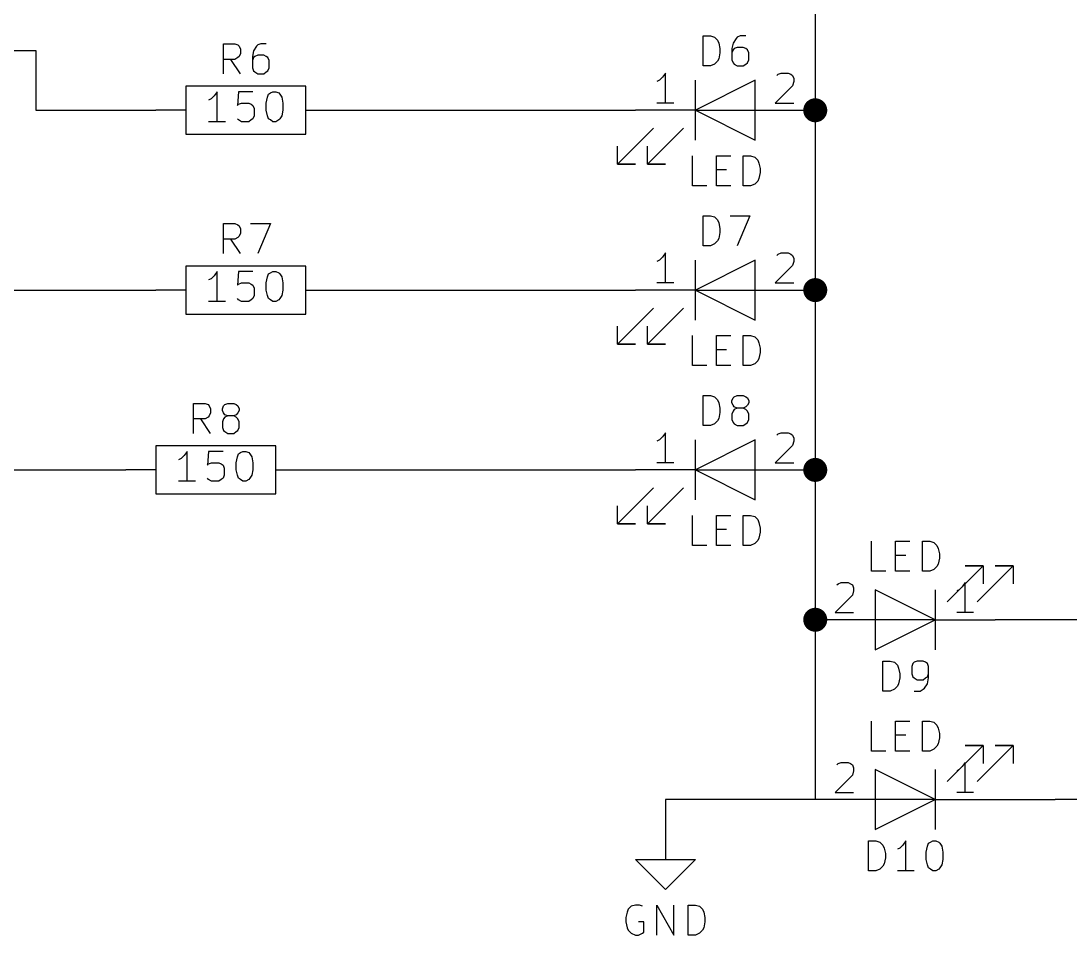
# Model space of a CAD drawing. Extents: x 10 to 287, y -200 to -10.
# Drawn here: x 100.97 to 145.42, y -136.55 to -97.82 of the extents above; entities that cross this region are included whole.
import ezdxf

# ---------------------------------------------------------------- set-up
doc = ezdxf.new("R2010")
doc.units = 0
doc.header["$MEASUREMENT"] = 0

msp = doc.modelspace()

# ---------------------------------------------------------------- linework, layer by layer
at = {"layer": 'Cyan 2'}
for p, q in [((129.87, -99.7204), (129.87, -98.4504)), ((129.87, -98.4504), (130.175, -98.4504)), ((130.175, -98.4504), (130.353, -98.5012)), ((130.353, -98.5012), (130.48, -98.6282)), ((130.48, -98.6282), (130.531, -98.7552)), ((131.267, -98.552), (131.14, -98.7552)), ((131.318, -98.5012), (131.267, -98.552)), ((131.445, -98.4504), (131.318, -98.5012)), ((131.674, -98.4504), (131.445, -98.4504)), ((109.55, -100.051), (109.55, -98.7806)), ((109.55, -98.7806), (110.033, -98.7806)), ((110.033, -98.7806), (110.16, -98.8314)), ((110.16, -98.8314), (110.211, -98.8822)), ((110.211, -98.8822), (110.261, -99.0092)), ((110.261, -99.0092), (110.261, -99.187)), ((110.82, -99.0854), (110.769, -99.314)), ((110.947, -98.8822), (110.82, -99.0854)), ((110.998, -98.8314), (110.947, -98.8822)), ((111.125, -98.7806), (110.998, -98.8314)), ((111.354, -98.7806), (111.125, -98.7806)), ((130.531, -98.7552), (130.581, -98.9838)), ((130.581, -98.9838), (130.581, -99.1616)), ((131.14, -98.7552), (131.089, -98.9838)), ((131.089, -98.9838), (131.089, -99.4664)), ((131.14, -99.0346), (131.089, -99.1616)), ((131.191, -98.9838), (131.14, -99.0346)), ((131.318, -98.933), (131.191, -98.9838)), ((131.572, -98.933), (131.318, -98.933)), ((131.674, -98.9838), (131.572, -98.933)), ((131.75, -99.0346), (131.674, -98.9838)), ((131.801, -99.1616), (131.75, -99.0346)), ((110.033, -99.441), (109.55, -99.441)), ((110.261, -100.051), (109.855, -99.441)), ((110.16, -99.3648), (110.033, -99.441)), ((110.211, -99.314), (110.16, -99.3648)), ((110.261, -99.187), (110.211, -99.314)), ((110.769, -99.314), (110.769, -99.7966)), ((110.82, -99.3648), (110.769, -99.4918)), ((110.871, -99.314), (110.82, -99.3648)), ((110.998, -99.2632), (110.871, -99.314)), ((111.252, -99.2632), (110.998, -99.2632)), ((111.354, -99.314), (111.252, -99.2632)), ((111.43, -99.3648), (111.354, -99.314)), ((111.481, -99.4918), (111.43, -99.3648)), ((111.481, -99.7966), (111.481, -99.4918)), ((130.48, -99.5172), (130.353, -99.6442)), ((130.531, -99.4156), (130.48, -99.5172)), ((130.581, -99.1616), (130.531, -99.4156)), ((131.089, -99.4664), (131.14, -99.5934)), ((131.75, -99.5934), (131.801, -99.4664)), ((131.801, -99.4664), (131.801, -99.1616)), ((110.769, -99.7966), (110.82, -99.9236)), ((110.82, -99.9236), (110.871, -99.9744)), ((110.871, -99.9744), (110.998, -100.051)), ((111.252, -100.051), (111.354, -99.9744)), ((111.354, -99.9744), (111.43, -99.9236)), ((111.43, -99.9236), (111.481, -99.7966)), ((130.175, -99.7204), (129.87, -99.7204)), ((130.353, -99.6442), (130.175, -99.7204)), ((131.14, -99.5934), (131.191, -99.6442)), ((131.191, -99.6442), (131.318, -99.7204)), ((131.318, -99.7204), (131.572, -99.7204)), ((131.572, -99.7204), (131.674, -99.6442)), ((131.674, -99.6442), (131.75, -99.5934)), ((110.998, -100.051), (111.252, -100.051)), ((109.271, -100.813), (109.144, -100.99)), ((109.271, -102.083), (109.271, -100.813)), ((110.185, -100.813), (110.134, -101.397)), ((110.795, -100.813), (110.185, -100.813)), ((111.455, -100.914), (111.531, -100.863)), ((111.531, -100.863), (111.633, -100.813)), ((111.633, -100.813), (111.76, -100.813)), ((111.76, -100.813), (111.887, -100.863)), ((111.887, -100.863), (111.938, -100.914)), ((109.017, -101.117), (108.915, -101.168)), ((109.144, -100.99), (109.017, -101.117)), ((110.134, -101.397), (110.185, -101.346)), ((110.185, -101.346), (110.312, -101.295)), ((110.312, -101.295), (110.617, -101.295)), ((110.617, -101.295), (110.719, -101.346)), ((110.719, -101.346), (110.795, -101.397)), ((111.354, -101.295), (111.404, -101.041)), ((111.354, -101.6), (111.354, -101.295)), ((111.404, -101.041), (111.455, -100.914)), ((111.938, -100.914), (112.014, -101.041)), ((112.014, -101.041), (112.065, -101.295)), ((112.065, -101.295), (112.065, -101.6)), ((110.795, -101.397), (110.846, -101.524)), ((110.846, -101.524), (110.846, -101.829)), ((111.404, -101.829), (111.354, -101.6)), ((112.065, -101.6), (112.014, -101.829)), ((109.626, -102.083), (108.915, -102.083)), ((110.185, -102.006), (110.134, -101.956)), ((110.312, -102.083), (110.185, -102.006)), ((110.617, -102.083), (110.312, -102.083)), ((110.719, -102.006), (110.617, -102.083)), ((110.795, -101.956), (110.719, -102.006)), ((110.846, -101.829), (110.795, -101.956)), ((111.455, -101.956), (111.404, -101.829)), ((111.531, -102.006), (111.455, -101.956)), ((111.633, -102.083), (111.531, -102.006)), ((111.76, -102.083), (111.633, -102.083)), ((111.887, -102.006), (111.76, -102.083)), ((111.938, -101.956), (111.887, -102.006)), ((112.014, -101.829), (111.938, -101.956)), ((129.413, -104.8), (129.413, -103.53)), ((130.429, -104.8), (130.429, -103.53)), ((130.429, -103.53), (131.039, -103.53)), ((131.572, -104.8), (131.572, -103.53)), ((131.572, -103.53), (131.877, -103.53)), ((131.877, -103.53), (132.055, -103.581)), ((132.055, -103.581), (132.182, -103.708)), ((132.182, -103.708), (132.232, -103.835)), ((132.232, -103.835), (132.283, -104.064)), ((130.429, -104.115), (130.861, -104.115)), ((132.283, -104.242), (132.232, -104.496)), ((132.283, -104.064), (132.283, -104.242)), ((130.023, -104.8), (129.413, -104.8)), ((131.039, -104.8), (130.429, -104.8)), ((131.877, -104.8), (131.572, -104.8)), ((132.055, -104.724), (131.877, -104.8)), ((132.182, -104.597), (132.055, -104.724)), ((132.232, -104.496), (132.182, -104.597)), ((129.87, -107.34), (129.87, -106.07)), ((129.87, -106.07), (130.175, -106.07)), ((130.175, -106.07), (130.353, -106.121)), ((130.353, -106.121), (130.48, -106.248)), ((131.013, -106.07), (131.851, -106.07)), ((131.851, -106.07), (131.318, -107.34)), ((109.55, -107.671), (109.55, -106.401)), ((109.55, -106.401), (110.033, -106.401)), ((110.033, -106.401), (110.16, -106.451)), ((110.16, -106.451), (110.211, -106.502)), ((110.211, -106.502), (110.261, -106.629)), ((110.261, -106.629), (110.261, -106.807)), ((110.693, -106.401), (111.531, -106.401)), ((111.531, -106.401), (110.998, -107.671)), ((130.48, -106.248), (130.531, -106.375)), ((130.531, -106.375), (130.581, -106.604)), ((130.581, -106.604), (130.581, -106.782)), ((110.033, -107.061), (109.55, -107.061)), ((110.261, -107.671), (109.855, -107.061)), ((110.16, -106.985), (110.033, -107.061)), ((110.211, -106.934), (110.16, -106.985)), ((110.261, -106.807), (110.211, -106.934)), ((130.531, -107.036), (130.48, -107.137)), ((130.581, -106.782), (130.531, -107.036)), ((130.175, -107.34), (129.87, -107.34)), ((130.353, -107.264), (130.175, -107.34)), ((130.48, -107.137), (130.353, -107.264)), ((109.271, -108.433), (109.144, -108.61)), ((109.271, -109.703), (109.271, -108.433)), ((110.185, -108.433), (110.134, -109.017)), ((110.795, -108.433), (110.185, -108.433)), ((111.531, -108.483), (111.633, -108.433)), ((111.633, -108.433), (111.76, -108.433)), ((111.76, -108.433), (111.887, -108.483)), ((109.017, -108.737), (108.915, -108.788)), ((109.144, -108.61), (109.017, -108.737)), ((111.354, -108.915), (111.404, -108.661)), ((111.404, -108.661), (111.455, -108.534)), ((111.455, -108.534), (111.531, -108.483)), ((111.887, -108.483), (111.938, -108.534)), ((111.938, -108.534), (112.014, -108.661)), ((112.014, -108.661), (112.065, -108.915)), ((110.134, -109.017), (110.185, -108.966)), ((110.185, -108.966), (110.312, -108.915)), ((110.312, -108.915), (110.617, -108.915)), ((110.617, -108.915), (110.719, -108.966)), ((110.719, -108.966), (110.795, -109.017)), ((110.795, -109.017), (110.846, -109.144)), ((110.846, -109.144), (110.846, -109.449)), ((111.354, -109.22), (111.354, -108.915)), ((111.404, -109.449), (111.354, -109.22)), ((112.065, -109.22), (112.014, -109.449)), ((112.065, -108.915), (112.065, -109.22)), ((109.626, -109.703), (108.915, -109.703)), ((110.185, -109.626), (110.134, -109.576)), ((110.312, -109.703), (110.185, -109.626)), ((110.617, -109.703), (110.312, -109.703)), ((110.719, -109.626), (110.617, -109.703)), ((110.795, -109.576), (110.719, -109.626)), ((110.846, -109.449), (110.795, -109.576)), ((111.455, -109.576), (111.404, -109.449)), ((111.531, -109.626), (111.455, -109.576)), ((111.633, -109.703), (111.531, -109.626)), ((111.76, -109.703), (111.633, -109.703)), ((111.887, -109.626), (111.76, -109.703)), ((111.938, -109.576), (111.887, -109.626)), ((112.014, -109.449), (111.938, -109.576)), ((129.413, -112.42), (129.413, -111.15)), ((130.429, -112.42), (130.429, -111.15)), ((130.429, -111.15), (131.039, -111.15)), ((131.572, -112.42), (131.572, -111.15)), ((131.572, -111.15), (131.877, -111.15)), ((131.877, -111.15), (132.055, -111.201)), ((132.055, -111.201), (132.182, -111.328)), ((132.182, -111.328), (132.232, -111.455)), ((132.232, -111.455), (132.283, -111.684)), ((130.429, -111.735), (130.861, -111.735)), ((132.283, -111.862), (132.232, -112.116)), ((132.283, -111.684), (132.283, -111.862)), ((130.023, -112.42), (129.413, -112.42)), ((131.039, -112.42), (130.429, -112.42)), ((131.877, -112.42), (131.572, -112.42)), ((132.055, -112.344), (131.877, -112.42)), ((132.182, -112.217), (132.055, -112.344)), ((132.232, -112.116), (132.182, -112.217)), ((129.87, -114.96), (129.87, -113.69)), ((129.87, -113.69), (130.175, -113.69)), ((130.175, -113.69), (130.353, -113.741)), ((130.353, -113.741), (130.48, -113.868)), ((131.089, -113.919), (131.14, -113.792)), ((131.14, -113.792), (131.191, -113.741)), ((131.191, -113.741), (131.318, -113.69)), ((131.318, -113.69), (131.572, -113.69)), ((131.572, -113.69), (131.674, -113.741)), ((131.674, -113.741), (131.75, -113.792)), ((131.75, -113.792), (131.801, -113.919)), ((108.28, -115.291), (108.28, -114.021)), ((108.28, -114.021), (108.763, -114.021)), ((108.763, -114.021), (108.89, -114.071)), ((108.89, -114.071), (108.941, -114.122)), ((108.941, -114.122), (108.991, -114.249)), ((109.499, -114.249), (109.55, -114.122)), ((109.55, -114.122), (109.601, -114.071)), ((109.601, -114.071), (109.728, -114.021)), ((109.728, -114.021), (109.982, -114.021)), ((109.982, -114.021), (110.084, -114.071)), ((110.084, -114.071), (110.16, -114.122)), ((110.16, -114.122), (110.211, -114.249)), ((130.48, -113.868), (130.531, -113.995)), ((130.531, -113.995), (130.581, -114.224)), ((130.581, -114.224), (130.581, -114.402)), ((131.089, -113.995), (131.089, -113.919)), ((131.14, -114.097), (131.089, -113.995)), ((131.191, -114.173), (131.14, -114.097)), ((131.318, -114.224), (131.191, -114.173)), ((131.318, -114.224), (131.191, -114.275)), ((131.572, -114.224), (131.318, -114.224)), ((131.674, -114.173), (131.572, -114.224)), ((131.674, -114.275), (131.572, -114.224)), ((131.75, -114.097), (131.674, -114.173)), ((131.801, -113.995), (131.75, -114.097)), ((131.801, -113.919), (131.801, -113.995)), ((108.763, -114.681), (108.28, -114.681)), ((108.991, -115.291), (108.585, -114.681)), ((108.89, -114.605), (108.763, -114.681)), ((108.941, -114.554), (108.89, -114.605)), ((108.991, -114.427), (108.941, -114.554)), ((108.991, -114.249), (108.991, -114.427)), ((109.499, -114.325), (109.499, -114.249)), ((109.55, -114.427), (109.499, -114.325)), ((109.55, -114.681), (109.499, -114.808)), ((109.601, -114.503), (109.55, -114.427)), ((109.601, -114.605), (109.55, -114.681)), ((109.728, -114.554), (109.601, -114.503)), ((109.728, -114.554), (109.601, -114.605)), ((109.982, -114.554), (109.728, -114.554)), ((110.084, -114.503), (109.982, -114.554)), ((110.084, -114.605), (109.982, -114.554)), ((110.16, -114.427), (110.084, -114.503)), ((110.16, -114.681), (110.084, -114.605)), ((110.211, -114.325), (110.16, -114.427)), ((110.211, -114.808), (110.16, -114.681)), ((110.211, -114.249), (110.211, -114.325)), ((130.531, -114.656), (130.48, -114.757)), ((130.581, -114.402), (130.531, -114.656)), ((131.14, -114.351), (131.089, -114.478)), ((131.089, -114.478), (131.089, -114.706)), ((131.191, -114.275), (131.14, -114.351)), ((131.75, -114.351), (131.674, -114.275)), ((131.801, -114.478), (131.75, -114.351)), ((131.801, -114.706), (131.801, -114.478)), ((109.499, -114.808), (109.499, -115.037)), ((109.499, -115.037), (109.55, -115.164)), ((110.16, -115.164), (110.211, -115.037)), ((110.211, -115.037), (110.211, -114.808)), ((130.175, -114.96), (129.87, -114.96)), ((130.353, -114.884), (130.175, -114.96)), ((130.48, -114.757), (130.353, -114.884)), ((131.089, -114.706), (131.14, -114.833)), ((131.14, -114.833), (131.191, -114.884)), ((131.191, -114.884), (131.318, -114.96)), ((131.318, -114.96), (131.572, -114.96)), ((131.572, -114.96), (131.674, -114.884)), ((131.674, -114.884), (131.75, -114.833)), ((131.75, -114.833), (131.801, -114.706)), ((109.55, -115.164), (109.601, -115.214)), ((109.601, -115.214), (109.728, -115.291)), ((109.728, -115.291), (109.982, -115.291)), ((109.982, -115.291), (110.084, -115.214)), ((110.084, -115.214), (110.16, -115.164)), ((107.747, -116.357), (107.645, -116.408)), ((107.874, -116.23), (107.747, -116.357)), ((108.001, -116.053), (107.874, -116.23)), ((108.001, -117.323), (108.001, -116.053)), ((108.915, -116.053), (108.864, -116.637)), ((109.525, -116.053), (108.915, -116.053)), ((110.084, -116.535), (110.134, -116.281)), ((110.134, -116.281), (110.185, -116.154)), ((110.185, -116.154), (110.261, -116.103)), ((110.261, -116.103), (110.363, -116.053)), ((110.363, -116.053), (110.49, -116.053)), ((110.49, -116.053), (110.617, -116.103)), ((110.617, -116.103), (110.668, -116.154)), ((110.668, -116.154), (110.744, -116.281)), ((110.744, -116.281), (110.795, -116.535)), ((108.864, -116.637), (108.915, -116.586)), ((108.915, -116.586), (109.042, -116.535)), ((109.042, -116.535), (109.347, -116.535)), ((109.347, -116.535), (109.449, -116.586)), ((109.449, -116.586), (109.525, -116.637)), ((109.525, -116.637), (109.576, -116.764)), ((109.576, -116.764), (109.576, -117.069)), ((110.084, -116.84), (110.084, -116.535)), ((110.134, -117.069), (110.084, -116.84)), ((110.795, -116.84), (110.744, -117.069)), ((110.795, -116.535), (110.795, -116.84)), ((108.356, -117.323), (107.645, -117.323)), ((108.915, -117.246), (108.864, -117.196)), ((109.042, -117.323), (108.915, -117.246)), ((109.347, -117.323), (109.042, -117.323)), ((109.449, -117.246), (109.347, -117.323)), ((109.525, -117.196), (109.449, -117.246)), ((109.576, -117.069), (109.525, -117.196)), ((110.185, -117.196), (110.134, -117.069)), ((110.261, -117.246), (110.185, -117.196)), ((110.363, -117.323), (110.261, -117.246)), ((110.49, -117.323), (110.363, -117.323)), ((110.617, -117.246), (110.49, -117.323)), ((110.668, -117.196), (110.617, -117.246)), ((110.744, -117.069), (110.668, -117.196)), ((129.413, -120.04), (129.413, -118.77)), ((130.429, -120.04), (130.429, -118.77)), ((130.429, -118.77), (131.039, -118.77)), ((131.572, -120.04), (131.572, -118.77)), ((131.572, -118.77), (131.877, -118.77)), ((131.877, -118.77), (132.055, -118.821)), ((132.055, -118.821), (132.182, -118.948)), ((132.182, -118.948), (132.232, -119.075)), ((132.232, -119.075), (132.283, -119.304)), ((130.429, -119.355), (130.861, -119.355)), ((132.283, -119.482), (132.232, -119.736)), ((132.283, -119.304), (132.283, -119.482)), ((132.055, -119.964), (131.877, -120.04)), ((132.182, -119.837), (132.055, -119.964)), ((132.232, -119.736), (132.182, -119.837)), ((137.008, -121.133), (137.008, -119.863)), ((138.024, -121.133), (138.024, -119.863)), ((138.024, -119.863), (138.633, -119.863)), ((139.167, -121.133), (139.167, -119.863)), ((139.167, -119.863), (139.471, -119.863)), ((139.471, -119.863), (139.649, -119.913)), ((139.649, -119.913), (139.776, -120.04)), ((130.023, -120.04), (129.413, -120.04)), ((131.039, -120.04), (130.429, -120.04)), ((131.877, -120.04), (131.572, -120.04)), ((138.024, -120.447), (138.455, -120.447)), ((139.776, -120.04), (139.827, -120.167)), ((139.827, -120.167), (139.878, -120.396)), ((139.878, -120.396), (139.878, -120.574)), ((139.827, -120.828), (139.776, -120.929)), ((139.878, -120.574), (139.827, -120.828)), ((137.617, -121.133), (137.008, -121.133)), ((138.633, -121.133), (138.024, -121.133)), ((139.471, -121.133), (139.167, -121.133)), ((139.649, -121.056), (139.471, -121.133)), ((139.776, -120.929), (139.649, -121.056)), ((137.49, -126.213), (137.49, -124.943)), ((137.49, -124.943), (137.795, -124.943)), ((137.795, -124.943), (137.973, -124.993)), ((137.973, -124.993), (138.1, -125.12)), ((138.1, -125.12), (138.151, -125.247)), ((138.151, -125.247), (138.201, -125.476)), ((138.76, -125.044), (138.709, -125.171)), ((138.709, -125.171), (138.709, -125.476)), ((138.811, -124.993), (138.76, -125.044)), ((138.938, -124.943), (138.811, -124.993)), ((139.192, -124.943), (138.938, -124.943)), ((139.294, -124.993), (139.192, -124.943)), ((139.37, -125.044), (139.294, -124.993)), ((139.421, -125.171), (139.37, -125.044)), ((139.421, -125.654), (139.421, -125.171)), ((138.201, -125.654), (138.151, -125.908)), ((138.201, -125.476), (138.201, -125.654)), ((138.709, -125.476), (138.76, -125.603)), ((138.76, -125.603), (138.811, -125.654)), ((138.811, -125.654), (138.938, -125.73)), ((138.938, -125.73), (139.192, -125.73)), ((139.192, -125.73), (139.294, -125.654)), ((139.294, -125.654), (139.37, -125.603)), ((139.37, -125.603), (139.421, -125.476)), ((139.37, -125.908), (139.421, -125.654)), ((137.795, -126.213), (137.49, -126.213)), ((137.973, -126.136), (137.795, -126.213)), ((138.1, -126.009), (137.973, -126.136)), ((138.151, -125.908), (138.1, -126.009)), ((138.811, -126.213), (139.065, -126.213)), ((139.065, -126.213), (139.192, -126.136)), ((139.192, -126.136), (139.243, -126.086)), ((139.243, -126.086), (139.37, -125.908)), ((137.008, -128.753), (137.008, -127.483)), ((138.024, -128.753), (138.024, -127.483)), ((138.024, -127.483), (138.633, -127.483)), ((139.167, -128.753), (139.167, -127.483)), ((139.167, -127.483), (139.471, -127.483)), ((139.471, -127.483), (139.649, -127.533)), ((139.649, -127.533), (139.776, -127.66)), ((139.776, -127.66), (139.827, -127.787)), ((139.827, -127.787), (139.878, -128.016)), ((139.878, -128.016), (139.878, -128.194)), ((138.024, -128.067), (138.455, -128.067)), ((139.827, -128.448), (139.776, -128.549)), ((139.878, -128.194), (139.827, -128.448)), ((137.617, -128.753), (137.008, -128.753)), ((138.633, -128.753), (138.024, -128.753)), ((139.471, -128.753), (139.167, -128.753)), ((139.649, -128.676), (139.471, -128.753)), ((139.776, -128.549), (139.649, -128.676)), ((136.881, -133.833), (136.881, -132.563)), ((136.881, -132.563), (137.185, -132.563)), ((137.185, -132.563), (137.363, -132.613)), ((137.363, -132.613), (137.49, -132.74)), ((137.49, -132.74), (137.541, -132.867)), ((137.541, -132.867), (137.592, -133.096)), ((138.201, -132.867), (138.1, -132.918)), ((138.328, -132.74), (138.201, -132.867)), ((138.455, -132.563), (138.328, -132.74)), ((138.455, -133.833), (138.455, -132.563)), ((139.319, -133.045), (139.37, -132.791)), ((139.37, -132.791), (139.421, -132.664)), ((139.421, -132.664), (139.497, -132.613)), ((139.497, -132.613), (139.598, -132.563)), ((139.598, -132.563), (139.725, -132.563)), ((139.725, -132.563), (139.852, -132.613)), ((139.852, -132.613), (139.903, -132.664)), ((139.903, -132.664), (139.979, -132.791)), ((139.979, -132.791), (140.03, -133.045)), ((137.592, -133.274), (137.541, -133.528)), ((137.592, -133.096), (137.592, -133.274)), ((139.319, -133.35), (139.319, -133.045)), ((139.37, -133.579), (139.319, -133.35)), ((140.03, -133.35), (139.979, -133.579)), ((140.03, -133.045), (140.03, -133.35)), ((137.363, -133.756), (137.185, -133.833)), ((137.49, -133.629), (137.363, -133.756)), ((137.541, -133.528), (137.49, -133.629)), ((139.421, -133.706), (139.37, -133.579)), ((139.497, -133.756), (139.421, -133.706)), ((139.598, -133.833), (139.497, -133.756)), ((139.852, -133.756), (139.725, -133.833)), ((139.903, -133.706), (139.852, -133.756)), ((139.979, -133.579), (139.903, -133.706)), ((137.185, -133.833), (136.881, -133.833)), ((138.811, -133.833), (138.1, -133.833)), ((139.725, -133.833), (139.598, -133.833)), ((126.695, -135.458), (126.644, -135.585)), ((126.822, -135.331), (126.695, -135.458)), ((127, -135.28), (126.822, -135.331)), ((127.178, -135.28), (127, -135.28)), ((127.305, -135.331), (127.178, -135.28)), ((127.914, -136.55), (127.914, -135.28)), ((127.914, -135.28), (128.626, -136.55)), ((128.626, -136.55), (128.626, -135.28)), ((129.235, -136.55), (129.235, -135.28)), ((129.235, -135.28), (129.54, -135.28)), ((129.54, -135.28), (129.718, -135.331)), ((129.718, -135.331), (129.845, -135.458)), ((129.845, -135.458), (129.896, -135.585)), ((126.644, -135.585), (126.594, -135.814)), ((126.594, -135.814), (126.594, -135.992)), ((126.594, -135.992), (126.644, -136.246)), ((127.356, -135.992), (127.127, -135.992)), ((127.356, -136.423), (127.356, -135.992)), ((129.896, -135.585), (129.946, -135.814)), ((129.946, -135.992), (129.896, -136.246)), ((129.946, -135.814), (129.946, -135.992)), ((126.644, -136.246), (126.695, -136.347)), ((126.695, -136.347), (126.822, -136.474)), ((127.305, -136.474), (127.356, -136.423)), ((129.845, -136.347), (129.718, -136.474)), ((129.896, -136.246), (129.845, -136.347)), ((126.822, -136.474), (127, -136.55)), ((127, -136.55), (127.127, -136.55)), ((127.127, -136.55), (127.305, -136.474)), ((129.54, -136.55), (129.235, -136.55)), ((129.718, -136.474), (129.54, -136.55))]:
    msp.add_line(p, q, dxfattribs=at)
at = {"layer": 'Green 2'}
for p, q in [((134.62, -67.31), (134.62, -130.81)), ((92.71, -99.06), (101.6, -99.06)), ((101.6, -99.06), (101.6, -101.6)), ((101.6, -101.6), (106.68, -101.6)), ((114.3, -101.6), (127, -101.6)), ((100.33, -109.22), (106.68, -109.22)), ((114.3, -109.22), (127, -109.22)), ((97.79, -116.84), (105.41, -116.84)), ((113.03, -116.84), (127, -116.84)), ((144.78, -123.19), (142.24, -123.19)), ((134.62, -130.81), (128.27, -130.81)), ((128.27, -130.81), (128.27, -132.08)), ((142.24, -130.81), (144.78, -130.81))]:
    msp.add_line(p, q, dxfattribs=at)
at = {"layer": 'Green 2', "const_width": 0.508}
for points in [[(134.366, -101.6, 1), (134.874, -101.6, 1)], [(134.366, -109.22, 1), (134.874, -109.22, 1)], [(134.366, -116.84, 1), (134.874, -116.84, 1)], [(134.366, -123.19, 1), (134.874, -123.19, 1)]]:
    msp.add_lwpolyline(points, format="xyb", close=True, dxfattribs=at)
at = {"layer": 'Red 2'}
for p, q in [((128.016, -100.33), (127.914, -100.381)), ((128.143, -100.203), (128.016, -100.33)), ((128.27, -100.025), (128.143, -100.203)), ((128.27, -101.295), (128.27, -100.025)), ((129.54, -102.87), (129.54, -100.33)), ((132.08, -100.33), (129.54, -101.6)), ((132.08, -102.87), (132.08, -100.33)), ((132.994, -100.127), (133.045, -100.076)), ((133.045, -100.076), (133.172, -100.025)), ((133.172, -100.025), (133.477, -100.025)), ((133.477, -100.025), (133.579, -100.076)), ((133.579, -100.076), (133.655, -100.127)), ((133.655, -100.127), (133.706, -100.254)), ((133.706, -100.381), (133.655, -100.559)), ((133.706, -100.254), (133.706, -100.381)), ((113.03, -100.584), (107.95, -100.584)), ((107.95, -100.584), (107.95, -102.616)), ((113.03, -102.616), (113.03, -100.584)), ((133.655, -100.559), (132.918, -101.295)), ((128.626, -101.295), (127.914, -101.295)), ((132.918, -101.295), (133.706, -101.295)), ((107.95, -101.6), (106.68, -101.6)), ((113.03, -101.6), (114.3, -101.6)), ((129.54, -101.6), (127, -101.6)), ((129.54, -101.6), (132.08, -101.6)), ((129.54, -101.6), (132.08, -102.87)), ((132.08, -101.6), (134.62, -101.6)), ((107.95, -102.616), (113.03, -102.616)), ((127.762, -102.362), (126.238, -103.886)), ((129.032, -102.362), (127.508, -103.886)), ((126.238, -103.886), (126.238, -103.124)), ((127.508, -103.886), (127.508, -103.124)), ((126.238, -103.886), (127, -103.886)), ((127, -103.886), (126.238, -103.886)), ((127.508, -103.886), (128.27, -103.886)), ((128.27, -103.886), (127.508, -103.886)), ((128.016, -107.95), (127.914, -108.001)), ((128.143, -107.823), (128.016, -107.95)), ((128.27, -107.645), (128.143, -107.823)), ((128.27, -108.915), (128.27, -107.645)), ((129.54, -110.49), (129.54, -107.95)), ((132.08, -107.95), (129.54, -109.22)), ((132.08, -110.49), (132.08, -107.95)), ((132.994, -107.747), (133.045, -107.696)), ((133.045, -107.696), (133.172, -107.645)), ((133.172, -107.645), (133.477, -107.645)), ((133.477, -107.645), (133.579, -107.696)), ((133.579, -107.696), (133.655, -107.747)), ((133.655, -107.747), (133.706, -107.874)), ((133.706, -108.001), (133.655, -108.179)), ((133.706, -107.874), (133.706, -108.001)), ((113.03, -108.204), (107.95, -108.204)), ((107.95, -108.204), (107.95, -110.236)), ((113.03, -110.236), (113.03, -108.204)), ((133.655, -108.179), (132.918, -108.915)), ((107.95, -109.22), (106.68, -109.22)), ((113.03, -109.22), (114.3, -109.22)), ((129.54, -109.22), (127, -109.22)), ((128.626, -108.915), (127.914, -108.915)), ((129.54, -109.22), (132.08, -109.22)), ((129.54, -109.22), (132.08, -110.49)), ((132.08, -109.22), (134.62, -109.22)), ((132.918, -108.915), (133.706, -108.915)), ((107.95, -110.236), (113.03, -110.236)), ((127.762, -109.982), (126.238, -111.506)), ((129.032, -109.982), (127.508, -111.506)), ((126.238, -111.506), (126.238, -110.744)), ((127.508, -111.506), (127.508, -110.744)), ((126.238, -111.506), (127, -111.506)), ((127, -111.506), (126.238, -111.506)), ((127.508, -111.506), (128.27, -111.506)), ((128.27, -111.506), (127.508, -111.506)), ((128.016, -115.57), (127.914, -115.621)), ((128.143, -115.443), (128.016, -115.57)), ((128.27, -115.265), (128.143, -115.443)), ((128.27, -116.535), (128.27, -115.265)), ((129.54, -118.11), (129.54, -115.57)), ((132.08, -115.57), (129.54, -116.84)), ((132.08, -118.11), (132.08, -115.57)), ((132.994, -115.367), (133.045, -115.316)), ((133.045, -115.316), (133.172, -115.265)), ((133.172, -115.265), (133.477, -115.265)), ((133.477, -115.265), (133.579, -115.316)), ((133.579, -115.316), (133.655, -115.367)), ((133.655, -115.367), (133.706, -115.494)), ((133.706, -115.494), (133.706, -115.621)), ((111.76, -115.824), (106.68, -115.824)), ((106.68, -115.824), (106.68, -117.856)), ((111.76, -117.856), (111.76, -115.824)), ((133.655, -115.799), (132.918, -116.535)), ((133.706, -115.621), (133.655, -115.799)), ((106.68, -116.84), (105.41, -116.84)), ((111.76, -116.84), (113.03, -116.84)), ((129.54, -116.84), (127, -116.84)), ((128.626, -116.535), (127.914, -116.535)), ((129.54, -116.84), (132.08, -116.84)), ((129.54, -116.84), (132.08, -118.11)), ((132.08, -116.84), (134.62, -116.84)), ((132.918, -116.535), (133.706, -116.535)), ((127.762, -117.602), (126.238, -119.126)), ((129.032, -117.602), (127.508, -119.126)), ((106.68, -117.856), (111.76, -117.856)), ((126.238, -119.126), (126.238, -118.364)), ((127.508, -119.126), (127.508, -118.364)), ((126.238, -119.126), (127, -119.126)), ((127, -119.126), (126.238, -119.126)), ((127.508, -119.126), (128.27, -119.126)), ((128.27, -119.126), (127.508, -119.126)), ((140.208, -122.428), (141.732, -120.904)), ((141.732, -120.904), (140.97, -120.904)), ((140.97, -120.904), (141.732, -120.904)), ((141.478, -122.428), (143.002, -120.904)), ((141.732, -120.904), (141.732, -121.666)), ((143.002, -120.904), (142.24, -120.904)), ((142.24, -120.904), (143.002, -120.904)), ((143.002, -120.904), (143.002, -121.666)), ((135.534, -121.717), (135.585, -121.666)), ((135.585, -121.666), (135.712, -121.615)), ((135.712, -121.615), (136.017, -121.615)), ((136.017, -121.615), (136.119, -121.666)), ((136.119, -121.666), (136.195, -121.717)), ((136.195, -121.717), (136.246, -121.844)), ((140.843, -121.793), (140.716, -121.92)), ((140.97, -121.615), (140.843, -121.793)), ((140.97, -122.885), (140.97, -121.615)), ((136.195, -122.149), (135.458, -122.885)), ((136.246, -121.971), (136.195, -122.149)), ((136.246, -121.844), (136.246, -121.971)), ((137.16, -121.92), (137.16, -124.46)), ((139.7, -123.19), (137.16, -121.92)), ((139.7, -121.92), (139.7, -124.46)), ((140.716, -121.92), (140.614, -121.971)), ((135.458, -122.885), (136.246, -122.885)), ((141.326, -122.885), (140.614, -122.885)), ((137.16, -123.19), (134.62, -123.19)), ((139.7, -123.19), (137.16, -123.19)), ((137.16, -124.46), (139.7, -123.19)), ((139.7, -123.19), (142.24, -123.19)), ((146.05, -123.19), (144.78, -123.19)), ((140.208, -130.048), (141.732, -128.524)), ((141.732, -128.524), (140.97, -128.524)), ((140.97, -128.524), (141.732, -128.524)), ((141.478, -130.048), (143.002, -128.524)), ((141.732, -128.524), (141.732, -129.286)), ((143.002, -128.524), (142.24, -128.524)), ((142.24, -128.524), (143.002, -128.524)), ((143.002, -128.524), (143.002, -129.286)), ((135.534, -129.337), (135.585, -129.286)), ((135.585, -129.286), (135.712, -129.235)), ((135.712, -129.235), (136.017, -129.235)), ((136.017, -129.235), (136.119, -129.286)), ((136.119, -129.286), (136.195, -129.337)), ((136.195, -129.337), (136.246, -129.464)), ((140.97, -129.235), (140.843, -129.413)), ((140.97, -130.505), (140.97, -129.235)), ((136.195, -129.769), (135.458, -130.505)), ((136.246, -129.591), (136.195, -129.769)), ((136.246, -129.464), (136.246, -129.591)), ((137.16, -129.54), (137.16, -132.08)), ((139.7, -130.81), (137.16, -129.54)), ((139.7, -129.54), (139.7, -132.08)), ((140.716, -129.54), (140.614, -129.591)), ((140.843, -129.413), (140.716, -129.54)), ((135.458, -130.505), (136.246, -130.505)), ((141.326, -130.505), (140.614, -130.505)), ((137.16, -130.81), (134.62, -130.81)), ((139.7, -130.81), (137.16, -130.81)), ((137.16, -132.08), (139.7, -130.81)), ((139.7, -130.81), (142.24, -130.81)), ((146.05, -130.81), (144.78, -130.81)), ((128.27, -132.08), (128.27, -133.35)), ((128.27, -134.62), (127, -133.35)), ((127, -133.35), (128.27, -133.35)), ((128.27, -133.35), (129.54, -133.35)), ((129.54, -133.35), (128.27, -134.62))]:
    msp.add_line(p, q, dxfattribs=at)

doc.saveas('drawing.dxf')
